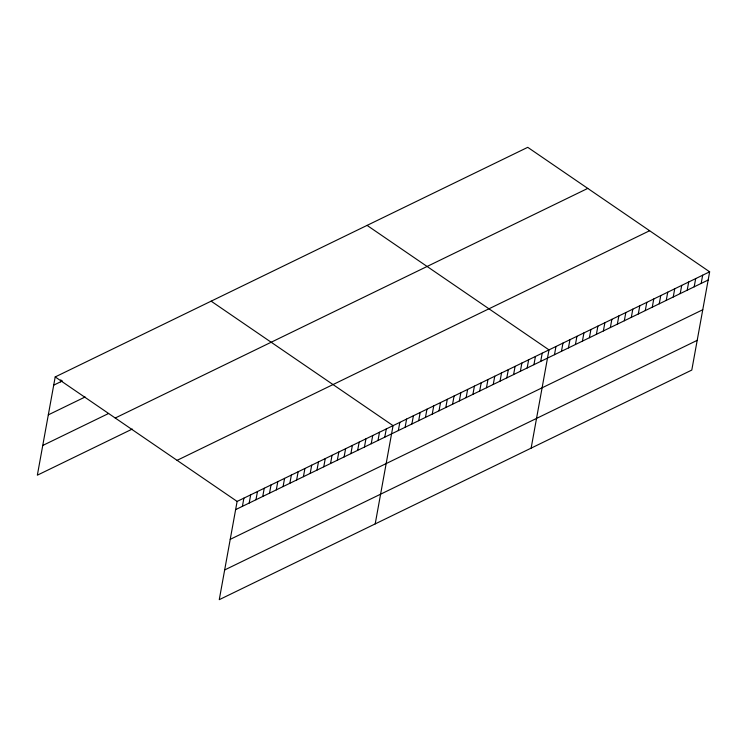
<?xml version="1.0" encoding="UTF-8"?>
<svg xmlns="http://www.w3.org/2000/svg" width="747" height="747" viewBox="0 0 747 747"><rect width="100%" height="100%" fill="white"/><g stroke="black" fill="none" stroke-linecap="round" stroke-linejoin="round"><path stroke-width="1.12" d="M709.65 271.815L237.116 501.424L219.263 599.673L691.797 370.064L709.65 271.815L527.737 147.327L55.203 376.936L37.35 475.185L132.266 429.067M60.488 381.857L60.862 379.803M242.402 506.354L243.895 498.128M249.19 503.058L250.684 494.831M255.969 499.762L257.463 491.545M262.748 496.466L264.242 488.249M269.527 493.169L271.021 484.952M276.306 489.873L277.8 481.656M283.085 486.586L284.579 478.36M289.864 483.29L291.358 475.064M296.643 479.994L298.137 471.777M303.422 476.698L304.916 468.481M310.201 473.402L311.695 465.185M316.98 470.115L318.474 461.889M323.759 466.819L325.253 458.593M330.548 463.523L332.041 455.306M337.327 460.227L338.821 452.01M344.106 456.931L345.6 448.714M350.885 453.644L352.379 445.417M357.664 450.348L359.158 442.121M364.443 447.051L365.937 438.825M371.222 443.755L372.716 435.538M378.001 440.459L379.495 432.242M384.78 437.163L386.274 428.946M375.199 523.908L393.053 425.65L211.14 301.162M398.338 430.58L399.832 422.354M405.117 427.284L406.611 419.067M411.896 423.988L413.39 415.771M418.684 420.692L420.178 412.475M425.463 417.405L426.957 409.179M432.242 414.109L433.736 405.882M439.021 410.813L440.515 402.596M445.8 407.517L447.294 399.3M452.579 404.22L454.073 396.003M459.358 400.924L460.852 392.707M466.137 397.637L467.631 389.411M472.916 394.341L474.41 386.115M479.695 391.045L481.189 382.828M486.474 387.749L487.968 379.532M493.253 384.453L494.747 376.236M500.042 381.166L501.536 372.94M506.821 377.87L508.315 369.644M513.6 374.574L515.094 366.357M520.379 371.278L521.873 363.061M527.158 367.982L528.652 359.765M533.937 364.695L535.431 356.468M540.716 361.399L542.21 353.172M531.136 448.135L548.989 349.885L367.076 225.389M554.479 354.704L555.973 346.487M561.464 351.314L562.958 343.097M568.448 347.915L569.942 339.698M575.433 344.526L576.927 336.309M582.427 341.127L583.921 332.91M589.411 337.737L590.905 329.511M596.395 334.339L597.889 326.122M603.38 330.949L604.874 322.723M610.364 327.55L611.858 319.333M617.349 324.161L618.843 315.934M624.333 320.762L625.827 312.545M631.318 317.372L632.812 309.146M638.302 313.973L639.796 305.756M645.287 310.584L646.781 302.358M652.271 307.185L653.765 298.968M659.256 303.796L660.75 295.569M666.249 300.397L667.743 292.18M673.234 297.007L674.728 288.781M680.218 293.608L681.712 285.391M687.203 290.219L688.697 281.993M694.187 286.82L695.681 278.603M701.172 283.43L702.666 275.204M53.709 385.153L62.431 380.914M48.312 414.865L85.121 396.984M42.747 445.473L108.614 413.474M115.234 418.012L587.768 188.403M177.086 460.339L649.619 230.73M235.622 509.641L708.156 280.032M230.225 539.353L702.759 309.744M224.66 569.961L697.194 340.352M55.203 376.936L237.116 501.424"/></g></svg>
